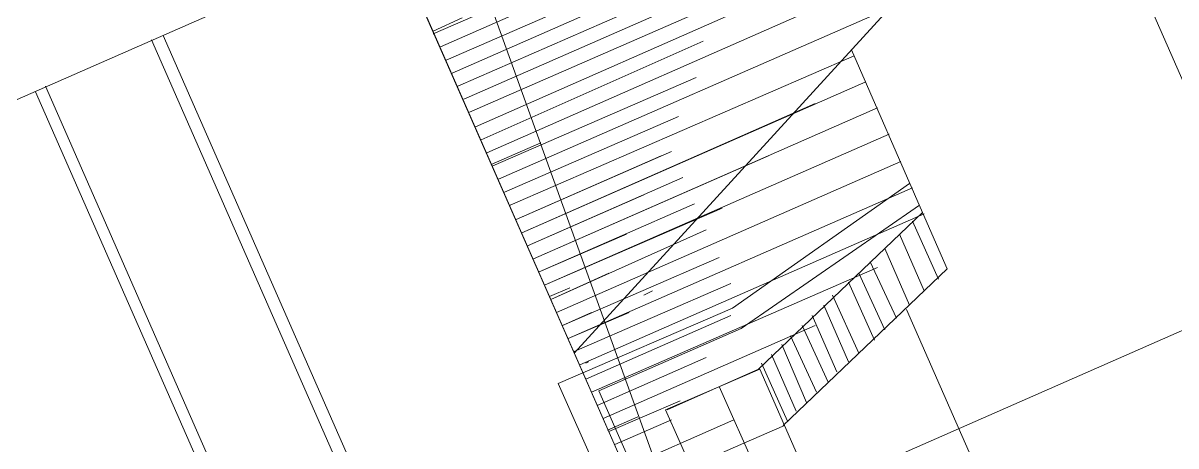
# Model space of a CAD drawing. Header units: metres. Extents: x 535356 to 535753, y 1836468 to 1836744.
# Drawn here: x 535491.12 to 535499.06, y 1836626.47 to 1836629.38 of the extents above; entities that cross this region are included whole.
import ezdxf

# ---------------------------------------------------------------- set-up
doc = ezdxf.new("R2010")
doc.units = ezdxf.units.M
doc.header["$MEASUREMENT"] = 0
for name, color, linetype, lineweight in [('Level 2', 1, 'Continuous', 0), ('Level 32', 1, 'Continuous', 0), ('Level 37', 1, 'Continuous', 0), ('Level 38', 1, 'Continuous', 0), ('Level 42', 1, 'Continuous', 0), ('Level 43', 1, 'Continuous', 0), ('Level 9', 1, 'Continuous', 0)]:
    doc.layers.add(name, color=color, linetype=linetype, lineweight=lineweight)

msp = doc.modelspace()

# ---------------------------------------------------------------- linework, layer by layer
at = {"layer": 'Level 2', "color": 7, "linetype": 'Continuous', "lineweight": 0}
for p, q in [((535493.95, 1836629.33), (535494.15, 1836629.42)), ((535494.35, 1836628.41), (535494.69, 1836628.56)), ((535494.75, 1836627.5), (535494.89, 1836627.56)), ((535495.15, 1836626.58), (535495.36, 1836626.67))]:
    msp.add_line(p, q, dxfattribs=at)
at = {"layer": 'Level 2', "color": 7, "linetype": 'Continuous', "lineweight": 0, "flags": 128}
msp.add_lwpolyline([(535462.51, 1836712.69), (535462.52, 1836712.66), (535466.81, 1836698.48), (535471.76, 1836685.71), (535476.6, 1836672.72), (535484.25, 1836653.51), (535484.58, 1836652.72), (535492.3, 1836635.2), (535495.69, 1836625.77), (535500.16, 1836616.81), (535508.09, 1836598.45), (535511.3, 1836590.96), (535511.3033, 1836590.9625, 0.357106), (535516.9231, 1836588.0399), (535516.92, 1836588.04), (535529.93, 1836590.76)], format="xyb", dxfattribs=at)
msp.add_lwpolyline([(535510.28, 1836592.14), (535507.6, 1836598.23), (535499.56, 1836616.54), (535495.54, 1836625.7), (535491.52, 1836634.86), (535483.82, 1836652.39), (535483.49, 1836653.17), (535475.56, 1836672.29), (535470.59, 1836685.27), (535466.21, 1836698.29), (535462.06, 1836712.54), (535462.05, 1836712.57)], dxfattribs=at)
at = {"layer": 'Level 32', "color": 7, "linetype": 'Continuous', "lineweight": 0}
for p, q in [((535494, 1836629.22), (535497.28, 1836630.67)), ((535494, 1836629.22), (535497.28, 1836630.67)), ((535494.08, 1836629.04), (535497.36, 1836630.48)), ((535494.08, 1836629.04), (535497.36, 1836630.48)), ((535494.16, 1836628.86), (535497.44, 1836630.3)), ((535494.16, 1836628.86), (535497.44, 1836630.3)), ((535494.24, 1836628.67), (535497.53, 1836630.12)), ((535494.24, 1836628.67), (535497.53, 1836630.12)), ((535493.95, 1836629.31), (535495.46, 1836629.97)), ((535493.95, 1836629.31), (535495.46, 1836629.97)), ((535494.32, 1836628.49), (535497.45, 1836629.87)), ((535494.32, 1836628.49), (535497.45, 1836629.87)), ((535494.04, 1836629.13), (535495.57, 1836629.8)), ((535494.04, 1836629.13), (535495.57, 1836629.8)), ((535494.12, 1836628.95), (535495.65, 1836629.62)), ((535494.12, 1836628.95), (535495.65, 1836629.62)), ((535494.2, 1836628.77), (535495.73, 1836629.44)), ((535494.2, 1836628.77), (535495.73, 1836629.44)), ((535494.4, 1836628.31), (535497.12, 1836629.5)), ((535494.4, 1836628.31), (535497.12, 1836629.5)), ((535494.28, 1836628.58), (535495.81, 1836629.26)), ((535494.28, 1836628.58), (535495.81, 1836629.26)), ((535494.48, 1836628.13), (535496.85, 1836629.16)), ((535494.48, 1836628.13), (535496.85, 1836629.16)), ((535494.36, 1836628.4), (535495.76, 1836629.01)), ((535494.36, 1836628.4), (535495.76, 1836629.01)), ((535494.56, 1836627.94), (535496.93, 1836628.98)), ((535494.56, 1836627.94), (535496.93, 1836628.98)), ((535494.56, 1836627.94), (535496.58, 1836628.83)), ((535494.56, 1836627.94), (535496.58, 1836628.83)), ((535494.64, 1836627.76), (535497.01, 1836628.8)), ((535494.64, 1836627.76), (535497.01, 1836628.8)), ((535494.44, 1836628.22), (535495.64, 1836628.74)), ((535494.44, 1836628.22), (535495.64, 1836628.74)), ((535494.72, 1836627.58), (535497.09, 1836628.62)), ((535494.72, 1836627.58), (535497.09, 1836628.62)), ((535494.52, 1836628.03), (535495.59, 1836628.5)), ((535494.52, 1836628.03), (535495.59, 1836628.5)), ((535494.52, 1836628.03), (535495.52, 1836628.47)), ((535494.52, 1836628.03), (535495.52, 1836628.47)), ((535494.64, 1836627.76), (535496.26, 1836628.47)), ((535494.64, 1836627.76), (535496.26, 1836628.47)), ((535494.8, 1836627.39), (535497.17, 1836628.43)), ((535494.8, 1836627.39), (535497.17, 1836628.43)), ((535494.6, 1836627.85), (535495.67, 1836628.32)), ((535494.6, 1836627.85), (535495.67, 1836628.32)), ((535494.88, 1836627.21), (535497.25, 1836628.25)), ((535494.88, 1836627.21), (535497.25, 1836628.25)), ((535494.6, 1836627.85), (535495.4, 1836628.2)), ((535494.6, 1836627.85), (535495.4, 1836628.2)), ((535494.68, 1836627.67), (535495.75, 1836628.14)), ((535494.68, 1836627.67), (535495.75, 1836628.14)), ((535494.72, 1836627.58), (535495.94, 1836628.11)), ((535494.72, 1836627.58), (535495.94, 1836628.11)), ((535494.96, 1836627.03), (535497.33, 1836628.07)), ((535494.96, 1836627.03), (535497.33, 1836628.07)), ((535497.25, 1836628.02), (535497.43, 1836627.62)), ((535497.25, 1836628.02), (535497.43, 1836627.62)), ((535494.68, 1836627.67), (535495.28, 1836627.93)), ((535494.68, 1836627.67), (535495.28, 1836627.93)), ((535494.76, 1836627.48), (535495.83, 1836627.96)), ((535494.76, 1836627.48), (535495.83, 1836627.96)), ((535497.16, 1836627.93), (535497.33, 1836627.54)), ((535497.16, 1836627.93), (535497.33, 1836627.54)), ((535494.84, 1836627.3), (535495.92, 1836627.77)), ((535494.84, 1836627.3), (535495.92, 1836627.77)), ((535497.06, 1836627.83), (535497.23, 1836627.44)), ((535497.06, 1836627.83), (535497.23, 1836627.44)), ((535494.8, 1836627.39), (535495.62, 1836627.75)), ((535494.8, 1836627.39), (535495.62, 1836627.75)), ((535495.04, 1836626.84), (535497.01, 1836627.7)), ((535495.04, 1836626.84), (535497.01, 1836627.7)), ((535496.96, 1836627.74), (535497.14, 1836627.35)), ((535496.96, 1836627.74), (535497.14, 1836627.35)), ((535494.76, 1836627.48), (535495.16, 1836627.66)), ((535494.76, 1836627.48), (535495.16, 1836627.66)), ((535496.88, 1836627.66), (535497.06, 1836627.27)), ((535496.88, 1836627.66), (535497.06, 1836627.27)), ((535494.92, 1836627.12), (535496, 1836627.59)), ((535494.92, 1836627.12), (535496, 1836627.59)), ((535495.4, 1836627.51), (535495.46, 1836627.54)), ((535495.4, 1836627.51), (535495.46, 1836627.54)), ((535496.81, 1836627.6), (535496.99, 1836627.2)), ((535496.81, 1836627.6), (535496.99, 1836627.2)), ((535496.7, 1836627.51), (535496.88, 1836627.11)), ((535496.7, 1836627.51), (535496.88, 1836627.11)), ((535496.01, 1836627.42), (535494.81, 1836626.9)), ((535496.01, 1836627.42), (535494.81, 1836626.9)), ((535494.84, 1836627.3), (535495.04, 1836627.39)), ((535494.84, 1836627.3), (535495.04, 1836627.39)), ((535494.88, 1836627.21), (535495.3, 1836627.39)), ((535494.88, 1836627.21), (535495.3, 1836627.39)), ((535495, 1836626.93), (535496, 1836627.37)), ((535495, 1836626.93), (535496, 1836627.37)), ((535496.56, 1836627.37), (535496.73, 1836626.98)), ((535496.56, 1836627.37), (535496.73, 1836626.98)), ((535496.64, 1836627.44), (535496.81, 1836627.05)), ((535496.64, 1836627.44), (535496.81, 1836627.05)), ((535495.12, 1836626.66), (535496.58, 1836627.3)), ((535495.12, 1836626.66), (535496.58, 1836627.3)), ((535496.49, 1836627.3), (535496.67, 1836626.91)), ((535496.49, 1836627.3), (535496.67, 1836626.91)), ((535496.07, 1836627.28), (535495.09, 1836626.85)), ((535496.07, 1836627.28), (535495.09, 1836626.85)), ((535496.41, 1836627.23), (535496.59, 1836626.84)), ((535496.41, 1836627.23), (535496.59, 1836626.84)), ((535496.35, 1836627.17), (535496.52, 1836626.77)), ((535496.35, 1836627.17), (535496.52, 1836626.77)), ((535495, 1836627.04), (535495.02, 1836627.05)), ((535495, 1836627.04), (535495.02, 1836627.05)), ((535495.08, 1836626.75), (535495.83, 1836627.08)), ((535495.08, 1836626.75), (535495.83, 1836627.08)), ((535496.28, 1836627.1), (535496.45, 1836626.71)), ((535496.28, 1836627.1), (535496.45, 1836626.71)), ((535496.21, 1836627.04), (535496.39, 1836626.64)), ((535496.21, 1836627.04), (535496.39, 1836626.64)), ((535495.16, 1836626.57), (535495.65, 1836626.78)), ((535495.16, 1836626.57), (535495.65, 1836626.78)), ((535495.2, 1836626.48), (535495.59, 1836626.65)), ((535495.2, 1836626.48), (535495.59, 1836626.65))]:
    msp.add_line(p, q, dxfattribs=at)
msp.add_point((535494.92, 1836627.12), dxfattribs=at)
msp.add_point((535494.92, 1836627.12), dxfattribs=at)
at = {"layer": 'Level 37', "color": 7, "linetype": 'Continuous', "lineweight": 0}
msp.add_line((535486.65, 1836626.91), (535494, 1836630.14), dxfattribs=at)
msp.add_line((535486.65, 1836626.91), (535494, 1836630.14), dxfattribs=at)
at = {"layer": 'Level 38', "color": 7, "linetype": 'Continuous', "lineweight": 0}
for p, q in [((535495.54, 1836625.7), (535493.66, 1836629.99)), ((535495.54, 1836625.7), (535493.66, 1836629.99)), ((535502.49, 1836628.75), (535477.82, 1836617.92)), ((535502.49, 1836628.75), (535477.82, 1836617.92))]:
    msp.add_line(p, q, dxfattribs=at)
at = {"layer": 'Level 42', "color": 7, "linetype": 'Continuous', "lineweight": 0}
for p, q in [((535501.33, 1836623.92), (535498.16, 1836631.16)), ((535501.33, 1836623.92), (535498.16, 1836631.16)), ((535497.57, 1836630.01), (535494.92, 1836627.11)), ((535497.57, 1836630.01), (535494.92, 1836627.11)), ((535497.32, 1836628.08), (535496.83, 1836629.2)), ((535497.32, 1836628.08), (535496.83, 1836629.2)), ((535497.32, 1836628.08), (535496.19, 1836627)), ((535497.32, 1836628.08), (535496.19, 1836627)), ((535497.49, 1836627.69), (535497.32, 1836628.08)), ((535497.49, 1836627.69), (535497.32, 1836628.08)), ((535497.49, 1836627.69), (535496.36, 1836626.61)), ((535497.49, 1836627.69), (535496.36, 1836626.61)), ((535496.2, 1836627), (535495.55, 1836626.72)), ((535496.2, 1836627), (535495.55, 1836626.72)), ((535496.19, 1836627), (535495.56, 1836626.72)), ((535496.19, 1836627), (535495.56, 1836626.72)), ((535496.37, 1836626.61), (535496.2, 1836627)), ((535496.37, 1836626.61), (535496.2, 1836627)), ((535496.57, 1836625.41), (535495.92, 1836626.88)), ((535496.57, 1836625.41), (535495.92, 1836626.88)), ((535496.57, 1836625.41), (535495.92, 1836626.88)), ((535496.57, 1836625.41), (535495.92, 1836626.88)), ((535495.55, 1836626.72), (535495.95, 1836625.82)), ((535495.55, 1836626.72), (535495.95, 1836625.82)), ((535496.37, 1836626.61), (535496.09, 1836626.49)), ((535496.37, 1836626.61), (535496.09, 1836626.49)), ((535496.37, 1836626.61), (535496.09, 1836626.49)), ((535496.37, 1836626.61), (535496.09, 1836626.49))]:
    msp.add_line(p, q, dxfattribs=at)
at = {"layer": 'Level 43', "color": 7, "linetype": 'Continuous', "lineweight": 0}
for p, q in [((535493.62, 1836625.6), (535492.01, 1836629.27)), ((535493.62, 1836625.6), (535492.01, 1836629.27)), ((535493.7, 1836625.63), (535492.09, 1836629.3)), ((535493.7, 1836625.63), (535492.09, 1836629.3)), ((535492.82, 1836625.25), (535491.21, 1836628.91)), ((535492.82, 1836625.25), (535491.21, 1836628.91)), ((535492.89, 1836625.28), (535491.28, 1836628.95)), ((535492.89, 1836625.28), (535491.28, 1836628.95)), ((535496.01, 1836627.42), (535497.23, 1836628.28)), ((535496.01, 1836627.42), (535497.23, 1836628.28)), ((535496.07, 1836627.28), (535497.3, 1836628.13)), ((535496.07, 1836627.28), (535497.3, 1836628.13)), ((535497.93, 1836625.77), (535497.21, 1836627.41)), ((535497.93, 1836625.77), (535497.21, 1836627.41)), ((535494.81, 1836626.9), (535495.1, 1836626.25)), ((535494.81, 1836626.9), (535495.1, 1836626.25)), ((535495.09, 1836626.85), (535495.31, 1836626.35)), ((535495.09, 1836626.85), (535495.31, 1836626.35)), ((535493.93, 1836625.73), (535496.02, 1836626.65)), ((535493.93, 1836625.73), (535496.02, 1836626.65)), ((535496.77, 1836625.69), (535496.37, 1836626.61)), ((535496.77, 1836625.69), (535496.37, 1836626.61)), ((535480.4, 1836619.6), (535496.09, 1836626.49)), ((535480.4, 1836619.6), (535496.09, 1836626.49))]:
    msp.add_line(p, q, dxfattribs=at)
at = {"layer": 'Level 9', "color": 7, "linetype": 'Continuous', "lineweight": 0, "flags": 128}
msp.add_lwpolyline([(535462.51, 1836712.69), (535462.52, 1836712.66), (535466.81, 1836698.48), (535471.76, 1836685.71), (535476.6, 1836672.72), (535484.25, 1836653.51), (535484.58, 1836652.72), (535492.3, 1836635.2), (535495.69, 1836625.77), (535500.16, 1836616.81), (535508.09, 1836598.45), (535511.3, 1836590.96), (535511.3033, 1836590.9625, 0.357106), (535516.9231, 1836588.0399), (535516.92, 1836588.04), (535529.93, 1836590.76)], format="xyb", dxfattribs=at)

doc.saveas('drawing.dxf')
